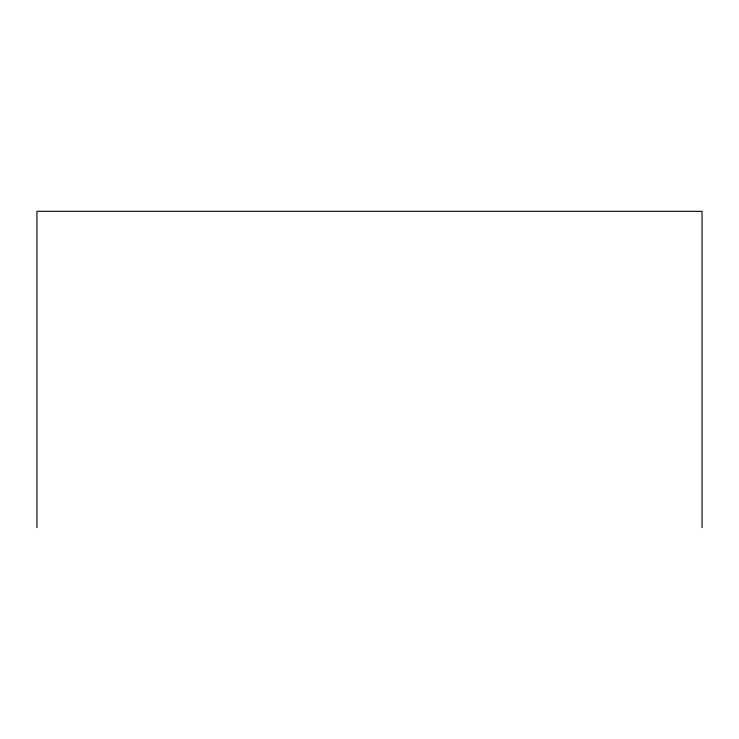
<?xml version="1.0" encoding="UTF-8"?>
<svg xmlns="http://www.w3.org/2000/svg" width="739" height="739" viewBox="0 0 739 739"><rect width="100%" height="100%" fill="white"/><g stroke="black" fill="none" stroke-linecap="round" stroke-linejoin="round"><path stroke-width="1.11" d="M702.05 527.683L702.05 211.317L36.95 211.317L36.95 527.683"/></g></svg>
